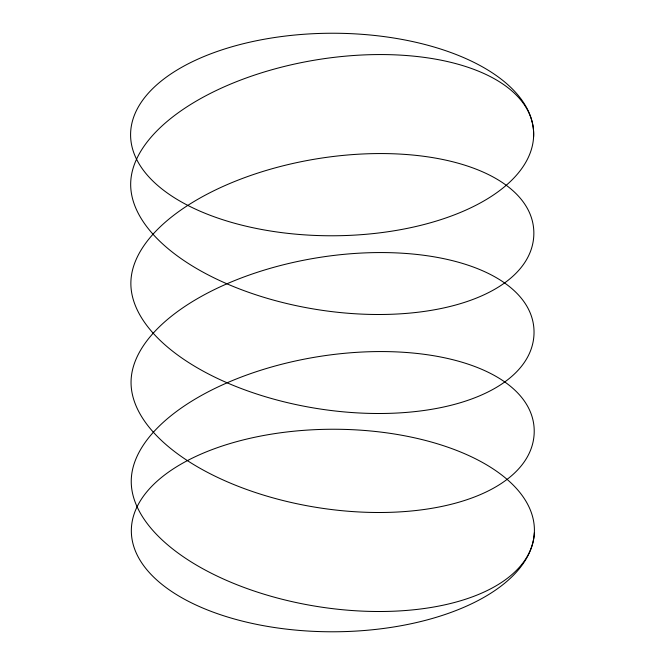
<?xml version="1.0" encoding="UTF-8"?>
<svg xmlns="http://www.w3.org/2000/svg" width="665" height="665" viewBox="0 0 665 665"><rect width="100%" height="100%" fill="white"/><g stroke="black" fill="none" stroke-linecap="round" stroke-linejoin="round"><path stroke-width="1" d="M534.344 532.798A201.537 101.271 -0.1 0 1 227.696 617.037A201.537 101.271 -0.1 0 1 236.582 441.676A201.537 101.271 -0.1 0 1 534.344 532.798A203.556 101.928 9.2 0 1 327.646 608.018A203.556 101.928 9.2 0 1 131.313 478.709A203.556 100.623 -9.4 0 1 337.911 353.988A203.556 100.623 -9.4 0 1 534.153 433.796A203.556 101.928 9.2 0 1 327.463 509.016A203.556 101.928 9.2 0 1 131.121 379.707A203.556 100.623 -9.4 0 1 337.729 254.986A203.556 100.623 -9.4 0 1 533.97 334.794A203.556 101.928 9.2 0 1 327.271 410.014A203.556 101.928 9.2 0 1 130.939 280.705A203.556 100.623 -9.4 0 1 337.537 155.984A203.556 100.623 -9.4 0 1 533.787 235.792A203.556 101.928 9.2 0 1 327.089 311.012A203.556 101.928 9.2 0 1 130.747 181.703A203.556 100.623 -9.4 0 1 337.354 56.982A203.556 100.623 -9.4 0 1 533.596 136.791A201.537 101.271 -0.1 0 1 226.948 221.029A201.537 101.271 -0.1 0 1 235.834 45.669A201.537 101.271 -0.1 0 1 533.596 136.791"/></g></svg>
